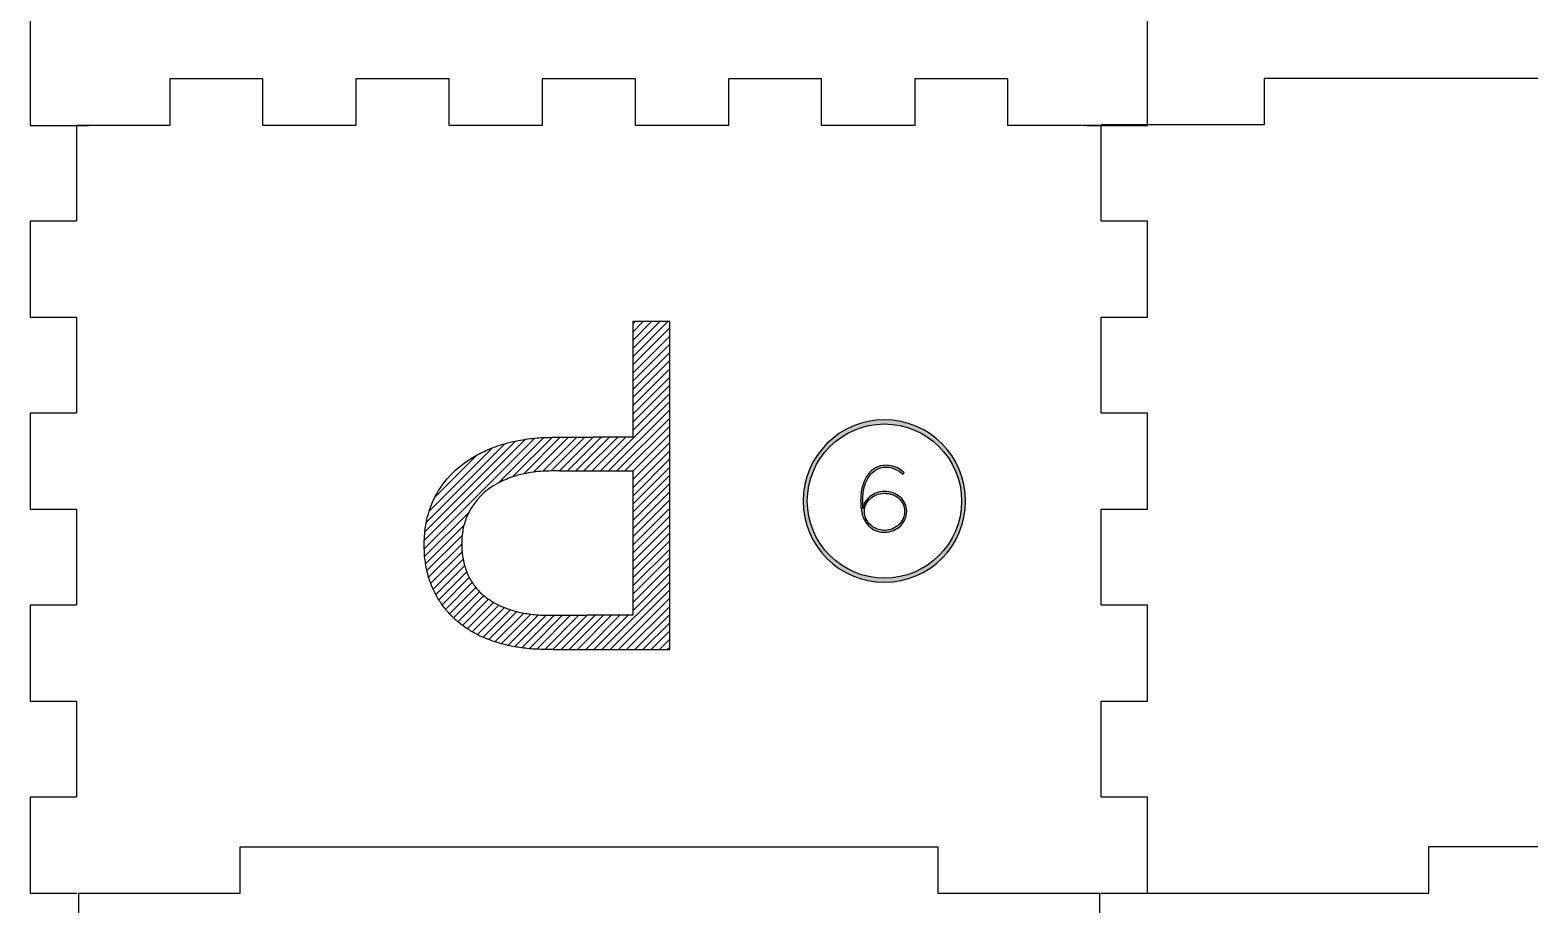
# Model space of a CAD drawing. Extents: x 652 to 873, y 554 to 970.
# Drawn here: x 664.3 to 793.1, y 731.8 to 806.9 of the extents above; entities that cross this region are included whole.
import ezdxf

# ---------------------------------------------------------------- set-up
doc = ezdxf.new("R2010")
doc.units = 0
doc.header["$MEASUREMENT"] = 0
for name, color, linetype in [('CUT', 7, 'CONTINUOUS'), ('ENGRAVE', 7, 'CONTINUOUS'), ('PART_NUMBER', 7, 'CONTINUOUS')]:
    doc.layers.add(name, color=color, linetype=linetype)

# ---------------------------------------------------------------- blocks, each defined once
blk = doc.blocks.new('BLOCK_3')
at = {"layer": 'CUT', "color": 5}
blk.add_lwpolyline([(760.32, 732.76), (784.47, 732.76), (784.47, 736.76), (844.47, 736.76), (844.47, 732.76), (868.62, 732.76), (868.62, 741.01), (872.62, 741.01), (872.62, 749.26), (868.62, 749.26), (868.62, 757.51), (872.62, 757.51), (872.62, 765.76), (868.62, 765.76), (868.62, 774), (872.62, 774), (872.62, 782.25), (868.62, 782.25), (868.62, 790.5), (872.62, 790.5), (872.62, 798.76), (858.62, 798.76), (858.62, 802.76), (770.32, 802.76), (770.32, 798.76), (756.32, 798.76)], dxfattribs=at)
blk = doc.blocks.new('BLOCK_5')
at = {"layer": 'CUT', "color": 5}
blk.add_lwpolyline([(756.31, 732.72), (756.31, 732.76), (760.31, 732.76), (760.31, 741.01), (756.31, 741.01), (756.31, 749.25), (760.31, 749.25), (760.31, 757.5), (756.31, 757.5), (756.31, 765.75), (760.31, 765.75), (760.31, 774), (756.31, 774), (756.31, 782.25), (760.31, 782.25), (760.31, 790.5), (756.31, 790.5), (756.31, 798.72), (748.31, 798.72), (748.31, 802.72), (740.31, 802.72), (740.31, 798.72), (732.31, 798.72), (732.31, 802.72), (724.31, 802.72), (724.31, 798.72), (716.31, 798.72), (716.31, 802.72), (708.31, 802.72), (708.31, 798.72), (700.31, 798.72), (700.31, 802.72), (692.31, 802.72), (692.31, 798.72), (684.31, 798.72), (684.31, 802.72), (676.31, 802.72), (676.31, 798.72), (668.31, 798.72), (668.31, 790.5), (664.31, 790.5), (664.31, 782.25), (668.31, 782.25), (668.31, 774), (664.31, 774), (664.31, 765.75), (668.31, 765.75), (668.31, 757.5), (664.31, 757.5), (664.31, 749.25), (668.31, 749.25), (668.31, 741.01), (664.31, 741.01), (664.31, 732.76), (668.31, 732.76), (668.31, 732.72)], dxfattribs=at)
blk = doc.blocks.new('BLOCK_4')
at = {"layer": 'CUT'}
blk.add_blockref('BLOCK_5', (0, 0), dxfattribs=at)
blk = doc.blocks.new('BLOCK_8')
at = {"layer": 'CUT', "color": 5}
blk.add_lwpolyline([(756.2, 624.42), (756.2, 648.57), (760.2, 648.57), (760.2, 708.57), (756.2, 708.57), (756.2, 732.72), (742.32, 732.72), (742.32, 736.72), (682.32, 736.72), (682.32, 732.72), (668.47, 732.72), (668.47, 708.57), (664.47, 708.57), (664.47, 648.57), (668.47, 648.57), (668.47, 624.42)], dxfattribs=at)
blk = doc.blocks.new('BLOCK_9')
at = {"layer": 'CUT', "color": 5}
for points in [[(755.06, 798.72), (756.31, 798.72), (760.31, 798.72), (760.31, 812.72)], [(664.31, 812.72), (664.31, 798.72), (668.31, 798.72), (669.34, 798.72)]]:
    blk.add_lwpolyline(points, dxfattribs=at)
blk = doc.blocks.new('BLOCK_83')
at = {"layer": 'PART_NUMBER', "color": 7}
blk.add_open_spline([(737.71, 763.77), (737.41, 763.77), (737.15, 763.82), (736.91, 763.93), (736.68, 764.04), (736.49, 764.17), (736.32, 764.34), (736.11, 764.55), (735.94, 764.83), (735.83, 765.18), (735.72, 765.53), (735.66, 765.96), (735.66, 766.47), (735.66, 766.47), (735.66, 766.49), (735.66, 766.49), (735.66, 766.92), (735.71, 767.32), (735.81, 767.69), (735.91, 768.06), (736.05, 768.38), (736.24, 768.65), (736.42, 768.92), (736.65, 769.13), (736.92, 769.29), (737.2, 769.44), (737.5, 769.52), (737.85, 769.52), (738.14, 769.52), (738.42, 769.46), (738.68, 769.35), (738.94, 769.24), (739.18, 769.08), (739.4, 768.88), (739.4, 768.88), (739.29, 768.75), (739.29, 768.75), (739.09, 768.94), (738.86, 769.09), (738.61, 769.2), (738.37, 769.31), (738.11, 769.36), (737.84, 769.36), (737.52, 769.36), (737.24, 769.29), (736.99, 769.14), (736.74, 768.99), (736.53, 768.79), (736.36, 768.53), (736.19, 768.27), (736.06, 767.96), (735.97, 767.61), (735.88, 767.26), (735.84, 766.88), (735.84, 766.47), (735.84, 766.39), (735.84, 766.29), (735.84, 766.17), (735.84, 766.05), (735.84, 765.92), (735.86, 765.77), (735.88, 765.98), (735.94, 766.18), (736.05, 766.37), (736.16, 766.55), (736.3, 766.71), (736.46, 766.84), (736.63, 766.98), (736.82, 767.08), (737.03, 767.16), (737.23, 767.23), (737.45, 767.27), (737.68, 767.27), (737.96, 767.27), (738.21, 767.23), (738.45, 767.15), (738.68, 767.06), (738.89, 766.94), (739.06, 766.79), (739.24, 766.63), (739.37, 766.45), (739.47, 766.24), (739.57, 766.04), (739.62, 765.81), (739.62, 765.57), (739.62, 765.57), (739.62, 765.55), (739.62, 765.55), (739.62, 765.31), (739.57, 765.09), (739.47, 764.87), (739.37, 764.66), (739.24, 764.47), (739.07, 764.3), (738.9, 764.14), (738.7, 764.01), (738.47, 763.91), (738.23, 763.82), (737.98, 763.77), (737.71, 763.77)], degree=3, knots=[0, 0, 0, 0, 1, 1, 1, 2, 2, 2, 3, 3, 3, 4, 4, 4, 5, 5, 5, 6, 6, 6, 7, 7, 7, 8, 8, 8, 9, 9, 9, 10, 10, 10, 11, 11, 11, 12, 12, 12, 13, 13, 13, 14, 14, 14, 15, 15, 15, 16, 16, 16, 17, 17, 17, 18, 18, 18, 19, 19, 19, 20, 20, 20, 21, 21, 21, 22, 22, 22, 23, 23, 23, 24, 24, 24, 25, 25, 25, 26, 26, 26, 27, 27, 27, 28, 28, 28, 29, 29, 29, 30, 30, 30, 31, 31, 31, 32, 32, 32, 33, 33, 33, 33], dxfattribs=at)
blk = doc.blocks.new('BLOCK_84')
at = {"layer": 'PART_NUMBER', "color": 7}
blk.add_open_spline([(737.72, 763.93), (737.97, 763.93), (738.19, 763.98), (738.4, 764.07), (738.61, 764.16), (738.79, 764.27), (738.94, 764.42), (739.1, 764.57), (739.22, 764.74), (739.31, 764.93), (739.4, 765.13), (739.44, 765.33), (739.44, 765.54), (739.44, 765.54), (739.44, 765.56), (739.44, 765.56), (739.44, 765.78), (739.4, 765.99), (739.31, 766.18), (739.22, 766.37), (739.09, 766.53), (738.94, 766.67), (738.78, 766.81), (738.59, 766.92), (738.38, 767), (738.16, 767.08), (737.93, 767.11), (737.68, 767.11), (737.44, 767.11), (737.23, 767.07), (737.02, 766.99), (736.82, 766.91), (736.64, 766.8), (736.48, 766.65), (736.33, 766.51), (736.21, 766.35), (736.12, 766.16), (736.03, 765.98), (735.98, 765.78), (735.98, 765.57), (735.98, 765.57), (735.98, 765.56), (735.98, 765.56), (735.98, 765.34), (736.03, 765.13), (736.12, 764.93), (736.21, 764.74), (736.33, 764.56), (736.49, 764.42), (736.65, 764.27), (736.83, 764.15), (737.04, 764.06), (737.25, 763.97), (737.48, 763.93), (737.72, 763.93)], degree=3, knots=[0, 0, 0, 0, 1, 1, 1, 2, 2, 2, 3, 3, 3, 4, 4, 4, 5, 5, 5, 6, 6, 6, 7, 7, 7, 8, 8, 8, 9, 9, 9, 10, 10, 10, 11, 11, 11, 12, 12, 12, 13, 13, 13, 14, 14, 14, 15, 15, 15, 16, 16, 16, 17, 17, 17, 18, 18, 18, 18], dxfattribs=at)
blk = doc.blocks.new('BLOCK_85')
at = {"layer": 'PART_NUMBER'}
h = blk.add_hatch(color=7, dxfattribs=at)
h.dxf.hatch_style = 2
edge = h.paths.add_edge_path()
edge.add_spline(control_points=[(737.71, 763.77), (737.41, 763.77), (737.15, 763.82), (736.91, 763.93), (736.68, 764.04), (736.49, 764.17), (736.32, 764.34), (736.11, 764.55), (735.94, 764.83), (735.83, 765.18), (735.72, 765.53), (735.66, 765.96), (735.66, 766.47), (735.66, 766.47), (735.66, 766.49), (735.66, 766.49), (735.66, 766.92), (735.71, 767.32), (735.81, 767.69), (735.91, 768.06), (736.05, 768.38), (736.24, 768.65), (736.42, 768.92), (736.65, 769.13), (736.92, 769.29), (737.2, 769.44), (737.5, 769.52), (737.85, 769.52), (738.14, 769.52), (738.42, 769.46), (738.68, 769.35), (738.94, 769.24), (739.18, 769.08), (739.4, 768.88), (739.4, 768.88), (739.29, 768.75), (739.29, 768.75), (739.09, 768.94), (738.86, 769.09), (738.61, 769.2), (738.37, 769.31), (738.11, 769.36), (737.84, 769.36), (737.52, 769.36), (737.24, 769.29), (736.99, 769.14), (736.74, 768.99), (736.53, 768.79), (736.36, 768.53), (736.19, 768.27), (736.06, 767.96), (735.97, 767.61), (735.88, 767.26), (735.84, 766.88), (735.84, 766.47), (735.84, 766.39), (735.84, 766.29), (735.84, 766.17), (735.84, 766.05), (735.84, 765.91), (735.85, 765.77), (735.88, 765.98), (735.94, 766.18), (736.05, 766.37), (736.16, 766.55), (736.3, 766.71), (736.46, 766.84), (736.63, 766.98), (736.82, 767.08), (737.03, 767.16), (737.23, 767.23), (737.45, 767.27), (737.68, 767.27), (737.96, 767.27), (738.21, 767.23), (738.45, 767.15), (738.68, 767.06), (738.89, 766.94), (739.06, 766.79), (739.24, 766.63), (739.37, 766.45), (739.47, 766.24), (739.57, 766.03), (739.62, 765.81), (739.62, 765.57), (739.62, 765.57), (739.62, 765.55), (739.62, 765.55), (739.62, 765.31), (739.57, 765.09), (739.47, 764.87), (739.37, 764.66), (739.24, 764.47), (739.07, 764.3), (738.9, 764.14), (738.7, 764.01), (738.47, 763.91), (738.23, 763.82), (737.98, 763.77), (737.71, 763.77)], knot_values=[0, 0, 0, 0, 1, 1, 1, 2, 2, 2, 3, 3, 3, 4, 4, 4, 5, 5, 5, 6, 6, 6, 7, 7, 7, 8, 8, 8, 9, 9, 9, 10, 10, 10, 11, 11, 11, 12, 12, 12, 13, 13, 13, 14, 14, 14, 15, 15, 15, 16, 16, 16, 17, 17, 17, 18, 18, 18, 19, 19, 19, 20, 20, 20, 21, 21, 21, 22, 22, 22, 23, 23, 23, 24, 24, 24, 25, 25, 25, 26, 26, 26, 27, 27, 27, 28, 28, 28, 29, 29, 29, 30, 30, 30, 31, 31, 31, 32, 32, 32, 33, 33, 33, 33], degree=3, periodic=1)
edge = h.paths.add_edge_path()
edge.add_spline(control_points=[(737.72, 763.93), (737.97, 763.93), (738.19, 763.98), (738.4, 764.07), (738.61, 764.16), (738.79, 764.27), (738.94, 764.42), (739.1, 764.57), (739.22, 764.74), (739.31, 764.94), (739.4, 765.13), (739.44, 765.33), (739.44, 765.54), (739.44, 765.54), (739.44, 765.56), (739.44, 765.56), (739.44, 765.78), (739.4, 765.99), (739.31, 766.18), (739.22, 766.37), (739.09, 766.53), (738.94, 766.67), (738.78, 766.81), (738.59, 766.92), (738.38, 767), (738.16, 767.07), (737.93, 767.11), (737.68, 767.11), (737.44, 767.11), (737.23, 767.07), (737.02, 766.99), (736.82, 766.91), (736.64, 766.8), (736.48, 766.65), (736.33, 766.51), (736.21, 766.35), (736.12, 766.16), (736.03, 765.98), (735.98, 765.78), (735.98, 765.57), (735.98, 765.57), (735.98, 765.56), (735.98, 765.56), (735.98, 765.34), (736.03, 765.13), (736.12, 764.94), (736.21, 764.74), (736.33, 764.56), (736.49, 764.41), (736.65, 764.27), (736.83, 764.15), (737.04, 764.06), (737.25, 763.97), (737.48, 763.93), (737.72, 763.93)], knot_values=[0, 0, 0, 0, 1, 1, 1, 2, 2, 2, 3, 3, 3, 4, 4, 4, 5, 5, 5, 6, 6, 6, 7, 7, 7, 8, 8, 8, 9, 9, 9, 10, 10, 10, 11, 11, 11, 12, 12, 12, 13, 13, 13, 14, 14, 14, 15, 15, 15, 16, 16, 16, 17, 17, 17, 18, 18, 18, 18], degree=3, periodic=1)
for points, knots in [([(737.71, 763.77), (737.41, 763.77), (737.15, 763.82), (736.91, 763.93), (736.68, 764.04), (736.49, 764.17), (736.32, 764.34), (736.11, 764.55), (735.94, 764.83), (735.83, 765.18), (735.72, 765.53), (735.66, 765.96), (735.66, 766.47), (735.66, 766.47), (735.66, 766.49), (735.66, 766.49), (735.66, 766.92), (735.71, 767.32), (735.81, 767.69), (735.91, 768.06), (736.05, 768.38), (736.24, 768.65), (736.42, 768.92), (736.65, 769.13), (736.92, 769.29), (737.2, 769.44), (737.5, 769.52), (737.85, 769.52), (738.14, 769.52), (738.42, 769.46), (738.68, 769.35), (738.94, 769.24), (739.18, 769.08), (739.4, 768.88), (739.4, 768.88), (739.29, 768.75), (739.29, 768.75), (739.09, 768.94), (738.86, 769.09), (738.61, 769.2), (738.37, 769.31), (738.11, 769.36), (737.84, 769.36), (737.52, 769.36), (737.24, 769.29), (736.99, 769.14), (736.74, 768.99), (736.53, 768.79), (736.36, 768.53), (736.19, 768.27), (736.06, 767.96), (735.97, 767.61), (735.88, 767.26), (735.84, 766.88), (735.84, 766.47), (735.84, 766.39), (735.84, 766.29), (735.84, 766.17), (735.84, 766.05), (735.84, 765.91), (735.85, 765.77), (735.88, 765.98), (735.94, 766.18), (736.05, 766.37), (736.16, 766.55), (736.3, 766.71), (736.46, 766.84), (736.63, 766.98), (736.82, 767.08), (737.03, 767.16), (737.23, 767.23), (737.45, 767.27), (737.68, 767.27), (737.96, 767.27), (738.21, 767.23), (738.45, 767.15), (738.68, 767.06), (738.89, 766.94), (739.06, 766.79), (739.24, 766.63), (739.37, 766.45), (739.47, 766.24), (739.57, 766.03), (739.62, 765.81), (739.62, 765.57), (739.62, 765.57), (739.62, 765.55), (739.62, 765.55), (739.62, 765.31), (739.57, 765.09), (739.47, 764.87), (739.37, 764.66), (739.24, 764.47), (739.07, 764.3), (738.9, 764.14), (738.7, 764.01), (738.47, 763.91), (738.23, 763.82), (737.98, 763.77), (737.71, 763.77)], [0, 0, 0, 0, 1, 1, 1, 2, 2, 2, 3, 3, 3, 4, 4, 4, 5, 5, 5, 6, 6, 6, 7, 7, 7, 8, 8, 8, 9, 9, 9, 10, 10, 10, 11, 11, 11, 12, 12, 12, 13, 13, 13, 14, 14, 14, 15, 15, 15, 16, 16, 16, 17, 17, 17, 18, 18, 18, 19, 19, 19, 20, 20, 20, 21, 21, 21, 22, 22, 22, 23, 23, 23, 24, 24, 24, 25, 25, 25, 26, 26, 26, 27, 27, 27, 28, 28, 28, 29, 29, 29, 30, 30, 30, 31, 31, 31, 32, 32, 32, 33, 33, 33, 33]), ([(737.72, 763.93), (737.97, 763.93), (738.19, 763.98), (738.4, 764.07), (738.61, 764.16), (738.79, 764.27), (738.94, 764.42), (739.1, 764.57), (739.22, 764.74), (739.31, 764.94), (739.4, 765.13), (739.44, 765.33), (739.44, 765.54), (739.44, 765.54), (739.44, 765.56), (739.44, 765.56), (739.44, 765.78), (739.4, 765.99), (739.31, 766.18), (739.22, 766.37), (739.09, 766.53), (738.94, 766.67), (738.78, 766.81), (738.59, 766.92), (738.38, 767), (738.16, 767.07), (737.93, 767.11), (737.68, 767.11), (737.44, 767.11), (737.23, 767.07), (737.02, 766.99), (736.82, 766.91), (736.64, 766.8), (736.48, 766.65), (736.33, 766.51), (736.21, 766.35), (736.12, 766.16), (736.03, 765.98), (735.98, 765.78), (735.98, 765.57), (735.98, 765.57), (735.98, 765.56), (735.98, 765.56), (735.98, 765.34), (736.03, 765.13), (736.12, 764.94), (736.21, 764.74), (736.33, 764.56), (736.49, 764.41), (736.65, 764.27), (736.83, 764.15), (737.04, 764.06), (737.25, 763.97), (737.48, 763.93), (737.72, 763.93)], [0, 0, 0, 0, 1, 1, 1, 2, 2, 2, 3, 3, 3, 4, 4, 4, 5, 5, 5, 6, 6, 6, 7, 7, 7, 8, 8, 8, 9, 9, 9, 10, 10, 10, 11, 11, 11, 12, 12, 12, 13, 13, 13, 14, 14, 14, 15, 15, 15, 16, 16, 16, 17, 17, 17, 18, 18, 18, 18])]:
    blk.add_open_spline(points, degree=3, knots=knots, dxfattribs=at)
blk = doc.blocks.new('BLOCK_82')
at = {"layer": 'PART_NUMBER'}
for name in ['BLOCK_83', 'BLOCK_85', 'BLOCK_84']:
    blk.add_blockref(name, (0, 0), dxfattribs=at)
blk = doc.blocks.new('BLOCK_87')
at = {"layer": 'PART_NUMBER', "color": 7}
blk.add_open_spline([(737.7, 759.47), (733.85, 759.47), (730.72, 762.6), (730.72, 766.45), (730.72, 770.3), (733.85, 773.43), (737.7, 773.43), (741.55, 773.43), (744.68, 770.3), (744.68, 766.45), (744.68, 762.6), (741.55, 759.47), (737.7, 759.47)], degree=3, knots=[0, 0, 0, 0, 1, 1, 1, 2, 2, 2, 3, 3, 3, 4, 4, 4, 4], dxfattribs=at)
blk = doc.blocks.new('BLOCK_88')
at = {"layer": 'PART_NUMBER', "color": 7}
blk.add_open_spline([(737.7, 773.07), (734.05, 773.07), (731.08, 770.1), (731.08, 766.45), (731.08, 762.79), (734.05, 759.82), (737.7, 759.82), (741.36, 759.82), (744.33, 762.79), (744.33, 766.45), (744.33, 770.1), (741.36, 773.07), (737.7, 773.07)], degree=3, knots=[0, 0, 0, 0, 1, 1, 1, 2, 2, 2, 3, 3, 3, 4, 4, 4, 4], dxfattribs=at)
blk = doc.blocks.new('BLOCK_89')
at = {"layer": 'PART_NUMBER'}
h = blk.add_hatch(color=254, dxfattribs=at)
h.dxf.hatch_style = 2
edge = h.paths.add_edge_path()
edge.add_spline(control_points=[(737.7, 759.47), (733.85, 759.47), (730.72, 762.6), (730.72, 766.45), (730.72, 770.3), (733.85, 773.43), (737.7, 773.43), (741.55, 773.43), (744.68, 770.3), (744.68, 766.45), (744.68, 762.6), (741.55, 759.47), (737.7, 759.47)], knot_values=[0, 0, 0, 0, 1, 1, 1, 2, 2, 2, 3, 3, 3, 4, 4, 4, 4], degree=3, periodic=1)
edge = h.paths.add_edge_path()
edge.add_spline(control_points=[(737.7, 773.07), (734.05, 773.07), (731.08, 770.1), (731.08, 766.45), (731.08, 762.79), (734.05, 759.82), (737.7, 759.82), (741.36, 759.82), (744.33, 762.79), (744.33, 766.45), (744.33, 770.1), (741.36, 773.07), (737.7, 773.07)], knot_values=[0, 0, 0, 0, 1, 1, 1, 2, 2, 2, 3, 3, 3, 4, 4, 4, 4], degree=3, periodic=1)
for points in [[(737.7, 759.47), (733.85, 759.47), (730.72, 762.6), (730.72, 766.45), (730.72, 770.3), (733.85, 773.43), (737.7, 773.43), (741.55, 773.43), (744.68, 770.3), (744.68, 766.45), (744.68, 762.6), (741.55, 759.47), (737.7, 759.47)], [(737.7, 773.07), (734.05, 773.07), (731.08, 770.1), (731.08, 766.45), (731.08, 762.79), (734.05, 759.82), (737.7, 759.82), (741.36, 759.82), (744.33, 762.79), (744.33, 766.45), (744.33, 770.1), (741.36, 773.07), (737.7, 773.07)]]:
    blk.add_open_spline(points, degree=3, knots=[0, 0, 0, 0, 1, 1, 1, 2, 2, 2, 3, 3, 3, 4, 4, 4, 4], dxfattribs=at)
blk = doc.blocks.new('BLOCK_86')
at = {"layer": 'PART_NUMBER'}
for name in ['BLOCK_87', 'BLOCK_89', 'BLOCK_88']:
    blk.add_blockref(name, (0, 0), dxfattribs=at)
blk = doc.blocks.new('BLOCK_81')
at = {"layer": 'PART_NUMBER'}
for name in ['BLOCK_86', 'BLOCK_82']:
    blk.add_blockref(name, (0, 0), dxfattribs=at)
blk = doc.blocks.new('BLOCK_151')
at = {"layer": 'ENGRAVE', "color": 6}
blk.add_lwpolyline([(716.26, 753.69), (719.26, 756.7), (719.26, 757.4), (715.55, 753.69), (716.26, 753.69)], dxfattribs=at)
blk = doc.blocks.new('BLOCK_152')
at = {"layer": 'ENGRAVE', "color": 6}
blk.add_lwpolyline([(716.96, 753.69), (719.26, 755.99), (719.26, 756.7), (716.26, 753.69), (716.96, 753.69)], dxfattribs=at)
blk = doc.blocks.new('BLOCK_153')
at = {"layer": 'ENGRAVE', "color": 6}
blk.add_lwpolyline([(715.55, 753.69), (719.26, 757.4), (719.26, 758.1), (714.85, 753.69), (715.55, 753.69)], dxfattribs=at)
blk = doc.blocks.new('BLOCK_154')
at = {"layer": 'ENGRAVE', "color": 6}
blk.add_lwpolyline([(718.37, 753.69), (719.26, 754.59), (719.26, 755.29), (717.67, 753.69), (718.37, 753.69)], dxfattribs=at)
blk = doc.blocks.new('BLOCK_155')
at = {"layer": 'ENGRAVE', "color": 6}
blk.add_open_spline([(706.88, 771.75), (706.88, 771.75), (698.18, 763.05), (698.18, 763.05), (698.17, 762.94), (698.17, 762.83), (698.17, 762.71), (698.17, 762.71), (698.17, 762.63), (698.17, 762.63), (698.17, 762.53), (698.17, 762.44), (698.18, 762.35), (698.18, 762.35), (707.68, 771.85), (707.68, 771.85), (707.41, 771.83), (707.14, 771.79), (706.88, 771.75)], degree=3, knots=[0, 0, 0, 0, 1, 1, 1, 2, 2, 2, 3, 3, 3, 4, 4, 4, 5, 5, 5, 6, 6, 6, 6], dxfattribs=at)
blk = doc.blocks.new('BLOCK_156')
at = {"layer": 'ENGRAVE', "color": 6}
blk.add_open_spline([(704.52, 767.99), (704.52, 767.99), (708.44, 771.91), (708.44, 771.91), (708.18, 771.89), (707.93, 771.88), (707.68, 771.85), (707.68, 771.85), (698.18, 762.35), (698.18, 762.35), (698.18, 762.12), (698.19, 761.9), (698.21, 761.68), (698.21, 761.68), (702, 765.46), (702, 765.46), (702.52, 766.52), (703.39, 767.37), (704.52, 767.99)], degree=3, knots=[0, 0, 0, 0, 1, 1, 1, 2, 2, 2, 3, 3, 3, 4, 4, 4, 5, 5, 5, 6, 6, 6, 6], dxfattribs=at)
blk = doc.blocks.new('BLOCK_157')
at = {"layer": 'ENGRAVE', "color": 6}
blk.add_open_spline([(702, 765.46), (702, 765.46), (698.21, 761.68), (698.21, 761.68), (698.23, 761.47), (698.26, 761.26), (698.29, 761.06), (698.29, 761.06), (701.58, 764.34), (701.58, 764.34), (701.68, 764.74), (701.82, 765.11), (702, 765.46)], degree=3, knots=[0, 0, 0, 0, 1, 1, 1, 2, 2, 2, 3, 3, 3, 4, 4, 4, 4], dxfattribs=at)
blk = doc.blocks.new('BLOCK_158')
at = {"layer": 'ENGRAVE', "color": 6}
blk.add_lwpolyline([(714.85, 753.69), (719.26, 758.1), (719.26, 758.81), (714.15, 753.69), (714.85, 753.69)], dxfattribs=at)
blk = doc.blocks.new('BLOCK_159')
at = {"layer": 'ENGRAVE', "color": 6}
blk.add_lwpolyline([(716.08, 781.87), (716.08, 781.66), (716.29, 781.87), (716.08, 781.87)], dxfattribs=at)
blk = doc.blocks.new('BLOCK_160')
at = {"layer": 'ENGRAVE', "color": 6}
blk.add_lwpolyline([(719.07, 753.69), (719.26, 753.88), (719.26, 754.59), (718.37, 753.69), (719.07, 753.69)], dxfattribs=at)
blk = doc.blocks.new('BLOCK_161')
at = {"layer": 'ENGRAVE', "color": 6}
blk.add_lwpolyline([(719.26, 753.69), (719.26, 753.88), (719.07, 753.69), (719.26, 753.69)], dxfattribs=at)
blk = doc.blocks.new('BLOCK_162')
at = {"layer": 'ENGRAVE', "color": 6}
blk.add_open_spline([(707.57, 768.93), (707.57, 768.93), (710.57, 771.93), (710.57, 771.93), (710.57, 771.93), (709.86, 771.93), (709.86, 771.93), (709.86, 771.93), (706.72, 768.78), (706.72, 768.78), (707, 768.84), (707.28, 768.89), (707.57, 768.93)], degree=3, knots=[0, 0, 0, 0, 1, 1, 1, 2, 2, 2, 3, 3, 3, 4, 4, 4, 4], dxfattribs=at)
blk = doc.blocks.new('BLOCK_163')
at = {"layer": 'ENGRAVE', "color": 6}
blk.add_open_spline([(709.12, 769.03), (709.12, 769.03), (709.78, 769.03), (709.78, 769.03), (709.78, 769.03), (712.68, 771.93), (712.68, 771.93), (712.68, 771.93), (711.97, 771.93), (711.97, 771.93), (711.97, 771.93), (709.08, 769.03), (709.08, 769.03), (709.09, 769.03), (709.1, 769.03), (709.12, 769.03)], degree=3, knots=[0, 0, 0, 0, 1, 1, 1, 2, 2, 2, 3, 3, 3, 4, 4, 4, 5, 5, 5, 5], dxfattribs=at)
blk = doc.blocks.new('BLOCK_164')
at = {"layer": 'ENGRAVE', "color": 6}
blk.add_open_spline([(708.35, 769), (708.35, 769), (711.27, 771.93), (711.27, 771.93), (711.27, 771.93), (710.57, 771.93), (710.57, 771.93), (710.57, 771.93), (707.57, 768.93), (707.57, 768.93), (707.82, 768.96), (708.08, 768.99), (708.35, 769)], degree=3, knots=[0, 0, 0, 0, 1, 1, 1, 2, 2, 2, 3, 3, 3, 4, 4, 4, 4], dxfattribs=at)
blk = doc.blocks.new('BLOCK_165')
at = {"layer": 'ENGRAVE', "color": 6}
blk.add_lwpolyline([(714.15, 753.69), (719.26, 758.81), (719.26, 759.51), (713.44, 753.69), (714.15, 753.69)], dxfattribs=at)
blk = doc.blocks.new('BLOCK_166')
at = {"layer": 'ENGRAVE', "color": 6}
blk.add_open_spline([(706.72, 768.78), (706.72, 768.78), (709.86, 771.93), (709.86, 771.93), (709.86, 771.93), (709.24, 771.93), (709.24, 771.93), (709.21, 771.93), (709.19, 771.93), (709.16, 771.92), (709.16, 771.92), (705.75, 768.52), (705.75, 768.52), (706.06, 768.62), (706.38, 768.71), (706.72, 768.78)], degree=3, knots=[0, 0, 0, 0, 1, 1, 1, 2, 2, 2, 3, 3, 3, 4, 4, 4, 5, 5, 5, 5], dxfattribs=at)
blk = doc.blocks.new('BLOCK_167')
at = {"layer": 'ENGRAVE', "color": 6}
blk.add_open_spline([(709.16, 771.92), (708.92, 771.92), (708.68, 771.92), (708.44, 771.91), (708.44, 771.91), (704.52, 767.99), (704.52, 767.99), (704.9, 768.19), (705.31, 768.37), (705.75, 768.52), (705.75, 768.52), (709.16, 771.92), (709.16, 771.92)], degree=3, knots=[0, 0, 0, 0, 1, 1, 1, 2, 2, 2, 3, 3, 3, 4, 4, 4, 4], dxfattribs=at)
blk = doc.blocks.new('BLOCK_168')
at = {"layer": 'ENGRAVE', "color": 6}
blk.add_open_spline([(709.08, 769.03), (709.08, 769.03), (711.97, 771.93), (711.97, 771.93), (711.97, 771.93), (711.27, 771.93), (711.27, 771.93), (711.27, 771.93), (708.35, 769), (708.35, 769), (708.59, 769.02), (708.83, 769.03), (709.08, 769.03)], degree=3, knots=[0, 0, 0, 0, 1, 1, 1, 2, 2, 2, 3, 3, 3, 4, 4, 4, 4], dxfattribs=at)
blk = doc.blocks.new('BLOCK_169')
at = {"layer": 'ENGRAVE', "color": 6}
blk.add_lwpolyline([(710.48, 769.03), (713.38, 771.93), (712.68, 771.93), (709.78, 769.03), (710.48, 769.03)], dxfattribs=at)
blk = doc.blocks.new('BLOCK_170')
at = {"layer": 'ENGRAVE', "color": 6}
blk.add_lwpolyline([(711.89, 769.03), (712.59, 769.03), (715.49, 771.93), (714.79, 771.93), (711.89, 769.03)], dxfattribs=at)
blk = doc.blocks.new('BLOCK_171')
at = {"layer": 'ENGRAVE', "color": 6}
blk.add_open_spline([(701.58, 764.34), (701.58, 764.34), (698.29, 761.06), (698.29, 761.06), (698.32, 760.86), (698.36, 760.66), (698.4, 760.47), (698.4, 760.47), (701.42, 763.49), (701.42, 763.49), (701.46, 763.78), (701.51, 764.07), (701.58, 764.34)], degree=3, knots=[0, 0, 0, 0, 1, 1, 1, 2, 2, 2, 3, 3, 3, 4, 4, 4, 4], dxfattribs=at)
blk = doc.blocks.new('BLOCK_172')
at = {"layer": 'ENGRAVE', "color": 6}
blk.add_lwpolyline([(711.19, 769.03), (714.09, 771.93), (713.38, 771.93), (710.48, 769.03), (711.19, 769.03)], dxfattribs=at)
blk = doc.blocks.new('BLOCK_173')
at = {"layer": 'ENGRAVE', "color": 6}
blk.add_lwpolyline([(711.89, 769.03), (714.79, 771.93), (714.09, 771.93), (711.19, 769.03), (711.89, 769.03)], dxfattribs=at)
blk = doc.blocks.new('BLOCK_174')
at = {"layer": 'ENGRAVE', "color": 6}
blk.add_lwpolyline([(717.67, 753.69), (719.26, 755.29), (719.26, 755.99), (716.96, 753.69), (717.67, 753.69)], dxfattribs=at)
blk = doc.blocks.new('BLOCK_175')
at = {"layer": 'ENGRAVE', "color": 6}
blk.add_lwpolyline([(716.08, 772.51), (719.26, 775.69), (719.26, 776.4), (716.08, 773.22), (716.08, 772.51)], dxfattribs=at)
blk = doc.blocks.new('BLOCK_176')
at = {"layer": 'ENGRAVE', "color": 6}
blk.add_lwpolyline([(715.41, 769.03), (719.26, 772.88), (719.26, 773.58), (714.71, 769.03), (715.41, 769.03)], dxfattribs=at)
blk = doc.blocks.new('BLOCK_177')
at = {"layer": 'ENGRAVE', "color": 6}
blk.add_lwpolyline([(716.08, 769.03), (716.08, 769), (719.26, 772.18), (719.26, 772.88), (715.41, 769.03), (716.08, 769.03)], dxfattribs=at)
blk = doc.blocks.new('BLOCK_178')
at = {"layer": 'ENGRAVE', "color": 6}
blk.add_lwpolyline([(716.08, 767.59), (719.26, 770.77), (719.26, 771.47), (716.08, 768.29), (716.08, 767.59)], dxfattribs=at)
blk = doc.blocks.new('BLOCK_179')
at = {"layer": 'ENGRAVE', "color": 6}
blk.add_lwpolyline([(714, 769.03), (719.26, 774.29), (719.26, 774.99), (713.3, 769.03), (714, 769.03)], dxfattribs=at)
blk = doc.blocks.new('BLOCK_180')
at = {"layer": 'ENGRAVE', "color": 6}
blk.add_lwpolyline([(716.08, 771.93), (715.49, 771.93), (712.59, 769.03), (713.3, 769.03), (719.26, 774.99), (719.26, 775.69), (716.08, 772.51), (716.08, 771.93)], dxfattribs=at)
blk = doc.blocks.new('BLOCK_181')
at = {"layer": 'ENGRAVE', "color": 6}
blk.add_lwpolyline([(716.08, 766.88), (719.26, 770.06), (719.26, 770.77), (716.08, 767.59), (716.08, 766.88)], dxfattribs=at)
blk = doc.blocks.new('BLOCK_182')
at = {"layer": 'ENGRAVE', "color": 6}
blk.add_lwpolyline([(714.71, 769.03), (719.26, 773.58), (719.26, 774.29), (714, 769.03), (714.71, 769.03)], dxfattribs=at)
blk = doc.blocks.new('BLOCK_183')
at = {"layer": 'ENGRAVE', "color": 6}
blk.add_lwpolyline([(716.08, 768.29), (719.26, 771.47), (719.26, 772.18), (716.08, 769), (716.08, 768.29)], dxfattribs=at)
blk = doc.blocks.new('BLOCK_184')
at = {"layer": 'ENGRAVE', "color": 6}
blk.add_lwpolyline([(716.08, 761.96), (719.26, 765.14), (719.26, 765.84), (716.08, 762.66), (716.08, 761.96)], dxfattribs=at)
blk = doc.blocks.new('BLOCK_185')
at = {"layer": 'ENGRAVE', "color": 6}
blk.add_lwpolyline([(716.08, 762.66), (719.26, 765.84), (719.26, 766.55), (716.08, 763.37), (716.08, 762.66)], dxfattribs=at)
blk = doc.blocks.new('BLOCK_186')
at = {"layer": 'ENGRAVE', "color": 6}
blk.add_lwpolyline([(716.08, 766.18), (719.26, 769.36), (719.26, 770.06), (716.08, 766.88), (716.08, 766.18)], dxfattribs=at)
blk = doc.blocks.new('BLOCK_187')
at = {"layer": 'ENGRAVE', "color": 6}
blk.add_lwpolyline([(716.08, 761.26), (719.26, 764.44), (719.26, 765.14), (716.08, 761.96), (716.08, 761.26)], dxfattribs=at)
blk = doc.blocks.new('BLOCK_188')
at = {"layer": 'ENGRAVE', "color": 6}
blk.add_lwpolyline([(716.08, 763.37), (719.26, 766.55), (719.26, 767.25), (716.08, 764.07), (716.08, 763.37)], dxfattribs=at)
blk = doc.blocks.new('BLOCK_189')
at = {"layer": 'ENGRAVE', "color": 6}
blk.add_lwpolyline([(716.08, 764.07), (719.26, 767.25), (719.26, 767.95), (716.08, 764.77), (716.08, 764.07)], dxfattribs=at)
blk = doc.blocks.new('BLOCK_190')
at = {"layer": 'ENGRAVE', "color": 6}
blk.add_lwpolyline([(716.08, 765.48), (719.26, 768.66), (719.26, 769.36), (716.08, 766.18), (716.08, 765.48)], dxfattribs=at)
blk = doc.blocks.new('BLOCK_191')
at = {"layer": 'ENGRAVE', "color": 6}
blk.add_lwpolyline([(716.08, 764.77), (719.26, 767.95), (719.26, 768.66), (716.08, 765.48), (716.08, 764.77)], dxfattribs=at)
blk = doc.blocks.new('BLOCK_192')
at = {"layer": 'ENGRAVE', "color": 6}
blk.add_open_spline([(698.18, 763.05), (698.18, 763.05), (706.88, 771.75), (706.88, 771.75), (706.59, 771.71), (706.3, 771.66), (706.02, 771.6), (706.02, 771.6), (698.23, 763.81), (698.23, 763.81), (698.2, 763.56), (698.19, 763.31), (698.18, 763.05)], degree=3, knots=[0, 0, 0, 0, 1, 1, 1, 2, 2, 2, 3, 3, 3, 4, 4, 4, 4], dxfattribs=at)
blk = doc.blocks.new('BLOCK_193')
at = {"layer": 'ENGRAVE', "color": 6}
blk.add_lwpolyline([(716.08, 779.55), (718.4, 781.87), (717.69, 781.87), (716.08, 780.25), (716.08, 779.55)], dxfattribs=at)
blk = doc.blocks.new('BLOCK_194')
at = {"layer": 'ENGRAVE', "color": 6}
blk.add_lwpolyline([(716.08, 760.55), (719.26, 763.73), (719.26, 764.44), (716.08, 761.26), (716.08, 760.55)], dxfattribs=at)
blk = doc.blocks.new('BLOCK_195')
at = {"layer": 'ENGRAVE', "color": 6}
blk.add_open_spline([(698.23, 763.81), (698.23, 763.81), (706.02, 771.6), (706.02, 771.6), (705.7, 771.54), (705.39, 771.46), (705.09, 771.37), (705.09, 771.37), (698.36, 764.64), (698.36, 764.64), (698.3, 764.37), (698.26, 764.09), (698.23, 763.81)], degree=3, knots=[0, 0, 0, 0, 1, 1, 1, 2, 2, 2, 3, 3, 3, 4, 4, 4, 4], dxfattribs=at)
blk = doc.blocks.new('BLOCK_196')
at = {"layer": 'ENGRAVE', "color": 6}
blk.add_lwpolyline([(716.08, 780.25), (717.69, 781.87), (716.99, 781.87), (716.08, 780.96), (716.08, 780.25)], dxfattribs=at)
blk = doc.blocks.new('BLOCK_197')
at = {"layer": 'ENGRAVE', "color": 6}
blk.add_lwpolyline([(716.99, 781.87), (716.29, 781.87), (716.08, 781.66), (716.08, 780.96), (716.99, 781.87)], dxfattribs=at)
blk = doc.blocks.new('BLOCK_198')
at = {"layer": 'ENGRAVE', "color": 6}
blk.add_open_spline([(699.09, 766.78), (698.9, 766.41), (698.74, 766.01), (698.6, 765.59), (698.6, 765.59), (704.03, 771.02), (704.03, 771.02), (703.58, 770.84), (703.14, 770.64), (702.73, 770.42), (702.73, 770.42), (699.09, 766.78), (699.09, 766.78)], degree=3, knots=[0, 0, 0, 0, 1, 1, 1, 2, 2, 2, 3, 3, 3, 4, 4, 4, 4], dxfattribs=at)
blk = doc.blocks.new('BLOCK_199')
at = {"layer": 'ENGRAVE', "color": 6}
blk.add_open_spline([(699.09, 766.78), (699.09, 766.78), (702.73, 770.42), (702.73, 770.42), (701.16, 769.56), (699.89, 768.35), (699.09, 766.78)], degree=3, knots=[0, 0, 0, 0, 1, 1, 1, 2, 2, 2, 2], dxfattribs=at)
blk = doc.blocks.new('BLOCK_200')
at = {"layer": 'ENGRAVE', "color": 6}
blk.add_open_spline([(698.36, 764.64), (698.36, 764.64), (705.09, 771.37), (705.09, 771.37), (704.73, 771.27), (704.37, 771.15), (704.03, 771.02), (704.03, 771.02), (698.6, 765.59), (698.6, 765.59), (698.5, 765.28), (698.42, 764.97), (698.36, 764.64)], degree=3, knots=[0, 0, 0, 0, 1, 1, 1, 2, 2, 2, 3, 3, 3, 4, 4, 4, 4], dxfattribs=at)
blk = doc.blocks.new('BLOCK_201')
at = {"layer": 'ENGRAVE', "color": 6}
blk.add_lwpolyline([(716.08, 778.85), (719.1, 781.87), (718.4, 781.87), (716.08, 779.55), (716.08, 778.85)], dxfattribs=at)
blk = doc.blocks.new('BLOCK_202')
at = {"layer": 'ENGRAVE', "color": 6}
blk.add_lwpolyline([(716.08, 775.33), (719.26, 778.51), (719.26, 779.21), (716.08, 776.03), (716.08, 775.33)], dxfattribs=at)
blk = doc.blocks.new('BLOCK_203')
at = {"layer": 'ENGRAVE', "color": 6}
blk.add_lwpolyline([(716.08, 776.03), (719.26, 779.21), (719.26, 779.91), (716.08, 776.74), (716.08, 776.03)], dxfattribs=at)
blk = doc.blocks.new('BLOCK_204')
at = {"layer": 'ENGRAVE', "color": 6}
blk.add_lwpolyline([(716.08, 774.62), (719.26, 777.8), (719.26, 778.51), (716.08, 775.33), (716.08, 774.62)], dxfattribs=at)
blk = doc.blocks.new('BLOCK_205')
at = {"layer": 'ENGRAVE', "color": 6}
blk.add_lwpolyline([(716.08, 773.92), (719.26, 777.1), (719.26, 777.8), (716.08, 774.62), (716.08, 773.92)], dxfattribs=at)
blk = doc.blocks.new('BLOCK_206')
at = {"layer": 'ENGRAVE', "color": 6}
blk.add_lwpolyline([(716.08, 773.22), (719.26, 776.4), (719.26, 777.1), (716.08, 773.92), (716.08, 773.22)], dxfattribs=at)
blk = doc.blocks.new('BLOCK_207')
at = {"layer": 'ENGRAVE', "color": 6}
blk.add_lwpolyline([(716.08, 778.14), (719.26, 781.32), (719.26, 781.87), (719.1, 781.87), (716.08, 778.85), (716.08, 778.14)], dxfattribs=at)
blk = doc.blocks.new('BLOCK_208')
at = {"layer": 'ENGRAVE', "color": 6}
blk.add_lwpolyline([(716.08, 777.44), (719.26, 780.62), (719.26, 781.32), (716.08, 778.14), (716.08, 777.44)], dxfattribs=at)
blk = doc.blocks.new('BLOCK_209')
at = {"layer": 'ENGRAVE', "color": 6}
blk.add_lwpolyline([(716.08, 776.74), (719.26, 779.91), (719.26, 780.62), (716.08, 777.44), (716.08, 776.74)], dxfattribs=at)
blk = doc.blocks.new('BLOCK_210')
at = {"layer": 'ENGRAVE', "color": 6}
blk.add_open_spline([(710.05, 756.63), (710.05, 756.63), (707.18, 753.76), (707.18, 753.76), (707.4, 753.74), (707.62, 753.73), (707.84, 753.72), (707.84, 753.72), (710.75, 756.63), (710.75, 756.63), (710.75, 756.63), (710.05, 756.63), (710.05, 756.63)], degree=3, knots=[0, 0, 0, 0, 1, 1, 1, 2, 2, 2, 3, 3, 3, 4, 4, 4, 4], dxfattribs=at)
blk = doc.blocks.new('BLOCK_211')
at = {"layer": 'ENGRAVE', "color": 6}
blk.add_open_spline([(703.69, 758.02), (703.69, 758.02), (701.45, 755.77), (701.45, 755.77), (701.58, 755.67), (701.72, 755.58), (701.86, 755.48), (701.86, 755.48), (704.12, 757.74), (704.12, 757.74), (703.98, 757.83), (703.83, 757.92), (703.69, 758.02)], degree=3, knots=[0, 0, 0, 0, 1, 1, 1, 2, 2, 2, 3, 3, 3, 4, 4, 4, 4], dxfattribs=at)
blk = doc.blocks.new('BLOCK_212')
at = {"layer": 'ENGRAVE', "color": 6}
blk.add_open_spline([(704.12, 757.74), (704.12, 757.74), (701.86, 755.48), (701.86, 755.48), (702.01, 755.39), (702.15, 755.3), (702.3, 755.22), (702.3, 755.22), (704.58, 757.5), (704.58, 757.5), (704.42, 757.57), (704.27, 757.66), (704.12, 757.74)], degree=3, knots=[0, 0, 0, 0, 1, 1, 1, 2, 2, 2, 3, 3, 3, 4, 4, 4, 4], dxfattribs=at)
blk = doc.blocks.new('BLOCK_213')
at = {"layer": 'ENGRAVE', "color": 6}
blk.add_open_spline([(704.58, 757.5), (704.58, 757.5), (702.3, 755.22), (702.3, 755.22), (702.45, 755.13), (702.6, 755.05), (702.76, 754.97), (702.76, 754.97), (705.07, 757.29), (705.07, 757.29), (704.91, 757.35), (704.74, 757.42), (704.58, 757.5)], degree=3, knots=[0, 0, 0, 0, 1, 1, 1, 2, 2, 2, 3, 3, 3, 4, 4, 4, 4], dxfattribs=at)
blk = doc.blocks.new('BLOCK_214')
at = {"layer": 'ENGRAVE', "color": 6}
blk.add_open_spline([(702.93, 758.66), (702.93, 758.66), (700.68, 756.41), (700.68, 756.41), (700.8, 756.3), (700.93, 756.19), (701.06, 756.08), (701.06, 756.08), (703.3, 758.32), (703.3, 758.32), (703.17, 758.43), (703.05, 758.54), (702.93, 758.66)], degree=3, knots=[0, 0, 0, 0, 1, 1, 1, 2, 2, 2, 3, 3, 3, 4, 4, 4, 4], dxfattribs=at)
blk = doc.blocks.new('BLOCK_215')
at = {"layer": 'ENGRAVE', "color": 6}
blk.add_open_spline([(703.3, 758.32), (703.3, 758.32), (701.06, 756.08), (701.06, 756.08), (701.18, 755.98), (701.31, 755.87), (701.45, 755.77), (701.45, 755.77), (703.69, 758.02), (703.69, 758.02), (703.56, 758.11), (703.42, 758.22), (703.3, 758.32)], degree=3, knots=[0, 0, 0, 0, 1, 1, 1, 2, 2, 2, 3, 3, 3, 4, 4, 4, 4], dxfattribs=at)
blk = doc.blocks.new('BLOCK_216')
at = {"layer": 'ENGRAVE', "color": 6}
blk.add_open_spline([(706.72, 756.82), (706.72, 756.82), (704.25, 754.35), (704.25, 754.35), (704.43, 754.3), (704.61, 754.24), (704.79, 754.19), (704.79, 754.19), (707.33, 756.73), (707.33, 756.73), (707.12, 756.76), (706.92, 756.79), (706.72, 756.82)], degree=3, knots=[0, 0, 0, 0, 1, 1, 1, 2, 2, 2, 3, 3, 3, 4, 4, 4, 4], dxfattribs=at)
blk = doc.blocks.new('BLOCK_217')
at = {"layer": 'ENGRAVE', "color": 6}
blk.add_open_spline([(706.14, 756.95), (706.14, 756.95), (703.73, 754.54), (703.73, 754.54), (703.9, 754.47), (704.08, 754.41), (704.25, 754.35), (704.25, 754.35), (706.72, 756.82), (706.72, 756.82), (706.53, 756.86), (706.33, 756.9), (706.14, 756.95)], degree=3, knots=[0, 0, 0, 0, 1, 1, 1, 2, 2, 2, 3, 3, 3, 4, 4, 4, 4], dxfattribs=at)
blk = doc.blocks.new('BLOCK_218')
at = {"layer": 'ENGRAVE', "color": 6}
blk.add_open_spline([(705.59, 757.1), (705.59, 757.1), (703.23, 754.74), (703.23, 754.74), (703.4, 754.67), (703.56, 754.6), (703.73, 754.54), (703.73, 754.54), (706.14, 756.95), (706.14, 756.95), (705.96, 756.99), (705.77, 757.05), (705.59, 757.1)], degree=3, knots=[0, 0, 0, 0, 1, 1, 1, 2, 2, 2, 3, 3, 3, 4, 4, 4, 4], dxfattribs=at)
blk = doc.blocks.new('BLOCK_219')
at = {"layer": 'ENGRAVE', "color": 6}
blk.add_open_spline([(705.07, 757.29), (705.07, 757.29), (702.76, 754.97), (702.76, 754.97), (702.91, 754.89), (703.07, 754.81), (703.23, 754.74), (703.23, 754.74), (705.59, 757.1), (705.59, 757.1), (705.42, 757.16), (705.24, 757.22), (705.07, 757.29)], degree=3, knots=[0, 0, 0, 0, 1, 1, 1, 2, 2, 2, 3, 3, 3, 4, 4, 4, 4], dxfattribs=at)
blk = doc.blocks.new('BLOCK_220')
at = {"layer": 'ENGRAVE', "color": 6}
blk.add_open_spline([(701.42, 762.08), (701.42, 762.08), (698.73, 759.38), (698.73, 759.38), (698.79, 759.21), (698.86, 759.04), (698.93, 758.88), (698.93, 758.88), (701.51, 761.46), (701.51, 761.46), (701.47, 761.66), (701.44, 761.86), (701.42, 762.08)], degree=3, knots=[0, 0, 0, 0, 1, 1, 1, 2, 2, 2, 3, 3, 3, 4, 4, 4, 4], dxfattribs=at)
blk = doc.blocks.new('BLOCK_221')
at = {"layer": 'ENGRAVE', "color": 6}
blk.add_open_spline([(701.51, 761.46), (701.51, 761.46), (698.93, 758.88), (698.93, 758.88), (699, 758.72), (699.08, 758.56), (699.16, 758.41), (699.16, 758.41), (701.64, 760.89), (701.64, 760.89), (701.59, 761.07), (701.54, 761.26), (701.51, 761.46)], degree=3, knots=[0, 0, 0, 0, 1, 1, 1, 2, 2, 2, 3, 3, 3, 4, 4, 4, 4], dxfattribs=at)
blk = doc.blocks.new('BLOCK_222')
at = {"layer": 'ENGRAVE', "color": 6}
blk.add_open_spline([(702.6, 759.03), (702.6, 759.03), (700.33, 756.77), (700.33, 756.77), (700.45, 756.65), (700.56, 756.53), (700.68, 756.41), (700.68, 756.41), (702.93, 758.66), (702.93, 758.66), (702.81, 758.78), (702.7, 758.9), (702.6, 759.03)], degree=3, knots=[0, 0, 0, 0, 1, 1, 1, 2, 2, 2, 3, 3, 3, 4, 4, 4, 4], dxfattribs=at)
blk = doc.blocks.new('BLOCK_223')
at = {"layer": 'ENGRAVE', "color": 6}
blk.add_open_spline([(701.64, 760.89), (701.64, 760.89), (699.16, 758.41), (699.16, 758.41), (699.24, 758.26), (699.33, 758.11), (699.42, 757.96), (699.42, 757.96), (701.82, 760.36), (701.82, 760.36), (701.75, 760.53), (701.69, 760.71), (701.64, 760.89)], degree=3, knots=[0, 0, 0, 0, 1, 1, 1, 2, 2, 2, 3, 3, 3, 4, 4, 4, 4], dxfattribs=at)
blk = doc.blocks.new('BLOCK_224')
at = {"layer": 'ENGRAVE', "color": 6}
blk.add_open_spline([(701.39, 762.75), (701.39, 762.75), (698.55, 759.91), (698.55, 759.91), (698.6, 759.73), (698.66, 759.55), (698.73, 759.38), (698.73, 759.38), (701.42, 762.08), (701.42, 762.08), (701.4, 762.29), (701.39, 762.52), (701.39, 762.75)], degree=3, knots=[0, 0, 0, 0, 1, 1, 1, 2, 2, 2, 3, 3, 3, 4, 4, 4, 4], dxfattribs=at)
blk = doc.blocks.new('BLOCK_225')
at = {"layer": 'ENGRAVE', "color": 6}
blk.add_open_spline([(702.3, 759.44), (702.3, 759.44), (700.01, 757.14), (700.01, 757.14), (700.11, 757.01), (700.22, 756.89), (700.33, 756.77), (700.33, 756.77), (702.6, 759.03), (702.6, 759.03), (702.49, 759.16), (702.39, 759.3), (702.3, 759.44)], degree=3, knots=[0, 0, 0, 0, 1, 1, 1, 2, 2, 2, 3, 3, 3, 4, 4, 4, 4], dxfattribs=at)
blk = doc.blocks.new('BLOCK_226')
at = {"layer": 'ENGRAVE', "color": 6}
blk.add_open_spline([(702.04, 759.88), (702.04, 759.88), (699.7, 757.54), (699.7, 757.54), (699.8, 757.4), (699.9, 757.27), (700.01, 757.14), (700.01, 757.14), (702.3, 759.44), (702.3, 759.44), (702.21, 759.58), (702.12, 759.73), (702.04, 759.88)], degree=3, knots=[0, 0, 0, 0, 1, 1, 1, 2, 2, 2, 3, 3, 3, 4, 4, 4, 4], dxfattribs=at)
blk = doc.blocks.new('BLOCK_227')
at = {"layer": 'ENGRAVE', "color": 6}
blk.add_open_spline([(701.82, 760.36), (701.82, 760.36), (699.42, 757.96), (699.42, 757.96), (699.51, 757.82), (699.6, 757.68), (699.7, 757.54), (699.7, 757.54), (702.04, 759.88), (702.04, 759.88), (701.96, 760.04), (701.89, 760.2), (701.82, 760.36)], degree=3, knots=[0, 0, 0, 0, 1, 1, 1, 2, 2, 2, 3, 3, 3, 4, 4, 4, 4], dxfattribs=at)
blk = doc.blocks.new('BLOCK_228')
at = {"layer": 'ENGRAVE', "color": 6}
blk.add_open_spline([(707.98, 756.67), (707.98, 756.67), (705.36, 754.05), (705.36, 754.05), (705.55, 754.01), (705.74, 753.97), (705.94, 753.93), (705.94, 753.93), (708.65, 756.64), (708.65, 756.64), (708.42, 756.64), (708.19, 756.65), (707.98, 756.67)], degree=3, knots=[0, 0, 0, 0, 1, 1, 1, 2, 2, 2, 3, 3, 3, 4, 4, 4, 4], dxfattribs=at)
blk = doc.blocks.new('BLOCK_229')
at = {"layer": 'ENGRAVE', "color": 6}
blk.add_lwpolyline([(714.98, 756.63), (712.04, 753.69), (712.74, 753.69), (715.68, 756.63), (714.98, 756.63)], dxfattribs=at)
blk = doc.blocks.new('BLOCK_230')
at = {"layer": 'ENGRAVE', "color": 6}
blk.add_lwpolyline([(716.08, 756.63), (715.68, 756.63), (712.74, 753.69), (713.44, 753.69), (719.26, 759.51), (719.26, 760.21), (716.08, 757.03), (716.08, 756.63)], dxfattribs=at)
blk = doc.blocks.new('BLOCK_231')
at = {"layer": 'ENGRAVE', "color": 6}
blk.add_lwpolyline([(716.08, 757.03), (719.26, 760.21), (719.26, 760.92), (716.08, 757.74), (716.08, 757.03)], dxfattribs=at)
blk = doc.blocks.new('BLOCK_232')
at = {"layer": 'ENGRAVE', "color": 6}
blk.add_lwpolyline([(714.27, 756.63), (711.33, 753.69), (712.04, 753.69), (714.98, 756.63), (714.27, 756.63)], dxfattribs=at)
blk = doc.blocks.new('BLOCK_233')
at = {"layer": 'ENGRAVE', "color": 6}
blk.add_lwpolyline([(713.57, 756.63), (710.63, 753.69), (711.33, 753.69), (714.27, 756.63), (713.57, 756.63)], dxfattribs=at)
blk = doc.blocks.new('BLOCK_234')
at = {"layer": 'ENGRAVE', "color": 6}
blk.add_lwpolyline([(716.08, 759.15), (719.26, 762.32), (719.26, 763.03), (716.08, 759.85), (716.08, 759.15)], dxfattribs=at)
blk = doc.blocks.new('BLOCK_235')
at = {"layer": 'ENGRAVE', "color": 6}
blk.add_lwpolyline([(716.08, 757.74), (719.26, 760.92), (719.26, 761.62), (716.08, 758.44), (716.08, 757.74)], dxfattribs=at)
blk = doc.blocks.new('BLOCK_236')
at = {"layer": 'ENGRAVE', "color": 6}
blk.add_lwpolyline([(716.08, 758.44), (719.26, 761.62), (719.26, 762.32), (716.08, 759.15), (716.08, 758.44)], dxfattribs=at)
blk = doc.blocks.new('BLOCK_237')
at = {"layer": 'ENGRAVE', "color": 6}
blk.add_open_spline([(709.35, 756.63), (709.35, 756.63), (706.55, 753.84), (706.55, 753.84), (706.76, 753.81), (706.97, 753.78), (707.18, 753.76), (707.18, 753.76), (710.05, 756.63), (710.05, 756.63), (710.05, 756.63), (709.35, 756.63), (709.35, 756.63)], degree=3, knots=[0, 0, 0, 0, 1, 1, 1, 2, 2, 2, 3, 3, 3, 4, 4, 4, 4], dxfattribs=at)
blk = doc.blocks.new('BLOCK_238')
at = {"layer": 'ENGRAVE', "color": 6}
blk.add_open_spline([(707.33, 756.73), (707.33, 756.73), (704.79, 754.19), (704.79, 754.19), (704.98, 754.14), (705.16, 754.09), (705.36, 754.05), (705.36, 754.05), (707.98, 756.67), (707.98, 756.67), (707.76, 756.68), (707.54, 756.7), (707.33, 756.73)], degree=3, knots=[0, 0, 0, 0, 1, 1, 1, 2, 2, 2, 3, 3, 3, 4, 4, 4, 4], dxfattribs=at)
blk = doc.blocks.new('BLOCK_239')
at = {"layer": 'ENGRAVE', "color": 6}
blk.add_open_spline([(708.96, 756.63), (708.85, 756.63), (708.75, 756.64), (708.65, 756.64), (708.65, 756.64), (705.94, 753.93), (705.94, 753.93), (706.14, 753.9), (706.34, 753.86), (706.55, 753.84), (706.55, 753.84), (709.35, 756.63), (709.35, 756.63), (709.35, 756.63), (708.96, 756.63), (708.96, 756.63)], degree=3, knots=[0, 0, 0, 0, 1, 1, 1, 2, 2, 2, 3, 3, 3, 4, 4, 4, 5, 5, 5, 5], dxfattribs=at)
blk = doc.blocks.new('BLOCK_240')
at = {"layer": 'ENGRAVE', "color": 6}
blk.add_lwpolyline([(716.08, 759.85), (719.26, 763.03), (719.26, 763.73), (716.08, 760.55), (716.08, 759.85)], dxfattribs=at)
blk = doc.blocks.new('BLOCK_241')
at = {"layer": 'ENGRAVE', "color": 6}
blk.add_lwpolyline([(712.86, 756.63), (709.93, 753.69), (710.63, 753.69), (713.57, 756.63), (712.86, 756.63)], dxfattribs=at)
blk = doc.blocks.new('BLOCK_242')
at = {"layer": 'ENGRAVE', "color": 6}
blk.add_open_spline([(701.39, 762.75), (701.39, 762.75), (701.39, 762.83), (701.39, 762.83), (701.39, 763.05), (701.4, 763.27), (701.42, 763.49), (701.42, 763.49), (698.4, 760.47), (698.4, 760.47), (698.45, 760.28), (698.5, 760.09), (698.55, 759.91), (698.55, 759.91), (701.39, 762.75), (701.39, 762.75)], degree=3, knots=[0, 0, 0, 0, 1, 1, 1, 2, 2, 2, 3, 3, 3, 4, 4, 4, 5, 5, 5, 5], dxfattribs=at)
blk = doc.blocks.new('BLOCK_243')
at = {"layer": 'ENGRAVE', "color": 6}
blk.add_open_spline([(710.75, 756.63), (710.75, 756.63), (707.84, 753.72), (707.84, 753.72), (708.06, 753.71), (708.29, 753.7), (708.52, 753.7), (708.52, 753.7), (711.46, 756.63), (711.46, 756.63), (711.46, 756.63), (710.75, 756.63), (710.75, 756.63)], degree=3, knots=[0, 0, 0, 0, 1, 1, 1, 2, 2, 2, 3, 3, 3, 4, 4, 4, 4], dxfattribs=at)
blk = doc.blocks.new('BLOCK_244')
at = {"layer": 'ENGRAVE', "color": 6}
blk.add_lwpolyline([(712.16, 756.63), (709.22, 753.69), (709.93, 753.69), (712.86, 756.63), (712.16, 756.63)], dxfattribs=at)
blk = doc.blocks.new('BLOCK_245')
at = {"layer": 'ENGRAVE', "color": 6}
blk.add_open_spline([(711.46, 756.63), (711.46, 756.63), (708.52, 753.7), (708.52, 753.7), (708.59, 753.7), (708.65, 753.69), (708.72, 753.69), (708.72, 753.69), (709.22, 753.69), (709.22, 753.69), (709.22, 753.69), (712.16, 756.63), (712.16, 756.63), (712.16, 756.63), (711.46, 756.63), (711.46, 756.63)], degree=3, knots=[0, 0, 0, 0, 1, 1, 1, 2, 2, 2, 3, 3, 3, 4, 4, 4, 5, 5, 5, 5], dxfattribs=at)
blk = doc.blocks.new('BLOCK_150')
at = {"layer": 'ENGRAVE'}
for name in ['BLOCK_159', 'BLOCK_193', 'BLOCK_196', 'BLOCK_197', 'BLOCK_201', 'BLOCK_207', 'BLOCK_208', 'BLOCK_209', 'BLOCK_203', 'BLOCK_202', 'BLOCK_204', 'BLOCK_205', 'BLOCK_206', 'BLOCK_180', 'BLOCK_175', 'BLOCK_179', 'BLOCK_182', 'BLOCK_176', 'BLOCK_177', 'BLOCK_155', 'BLOCK_156', 'BLOCK_192', 'BLOCK_195', 'BLOCK_200', 'BLOCK_167', 'BLOCK_166', 'BLOCK_162', 'BLOCK_164', 'BLOCK_168', 'BLOCK_163', 'BLOCK_169', 'BLOCK_172', 'BLOCK_173', 'BLOCK_170', 'BLOCK_183', 'BLOCK_178', 'BLOCK_198', 'BLOCK_199', 'BLOCK_181', 'BLOCK_186', 'BLOCK_190', 'BLOCK_191', 'BLOCK_189', 'BLOCK_188', 'BLOCK_185', 'BLOCK_157', 'BLOCK_184', 'BLOCK_187', 'BLOCK_171', 'BLOCK_194', 'BLOCK_240', 'BLOCK_242', 'BLOCK_224', 'BLOCK_234', 'BLOCK_236', 'BLOCK_220', 'BLOCK_221', 'BLOCK_235', 'BLOCK_223', 'BLOCK_227', 'BLOCK_226', 'BLOCK_230', 'BLOCK_231', 'BLOCK_225', 'BLOCK_222', 'BLOCK_214', 'BLOCK_165', 'BLOCK_158', 'BLOCK_215', 'BLOCK_211', 'BLOCK_212', 'BLOCK_213', 'BLOCK_219', 'BLOCK_153', 'BLOCK_151', 'BLOCK_218', 'BLOCK_217', 'BLOCK_216', 'BLOCK_238', 'BLOCK_228', 'BLOCK_239', 'BLOCK_237', 'BLOCK_210', 'BLOCK_243', 'BLOCK_245', 'BLOCK_244', 'BLOCK_241', 'BLOCK_233', 'BLOCK_232', 'BLOCK_229', 'BLOCK_152', 'BLOCK_174', 'BLOCK_154', 'BLOCK_160', 'BLOCK_161']:
    blk.add_blockref(name, (0, 0), dxfattribs=at)

msp = doc.modelspace()

# ---------------------------------------------------------------- block references
at = {"layer": 'CUT'}
for name in ['BLOCK_9', 'BLOCK_4', 'BLOCK_3', 'BLOCK_8']:
    msp.add_blockref(name, (0, 0), dxfattribs=at)
at = {"layer": 'ENGRAVE'}
msp.add_blockref('BLOCK_150', (0, 0), dxfattribs=at)
at = {"layer": 'PART_NUMBER'}
msp.add_blockref('BLOCK_81', (0, 0), dxfattribs=at)

doc.saveas('drawing.dxf')
